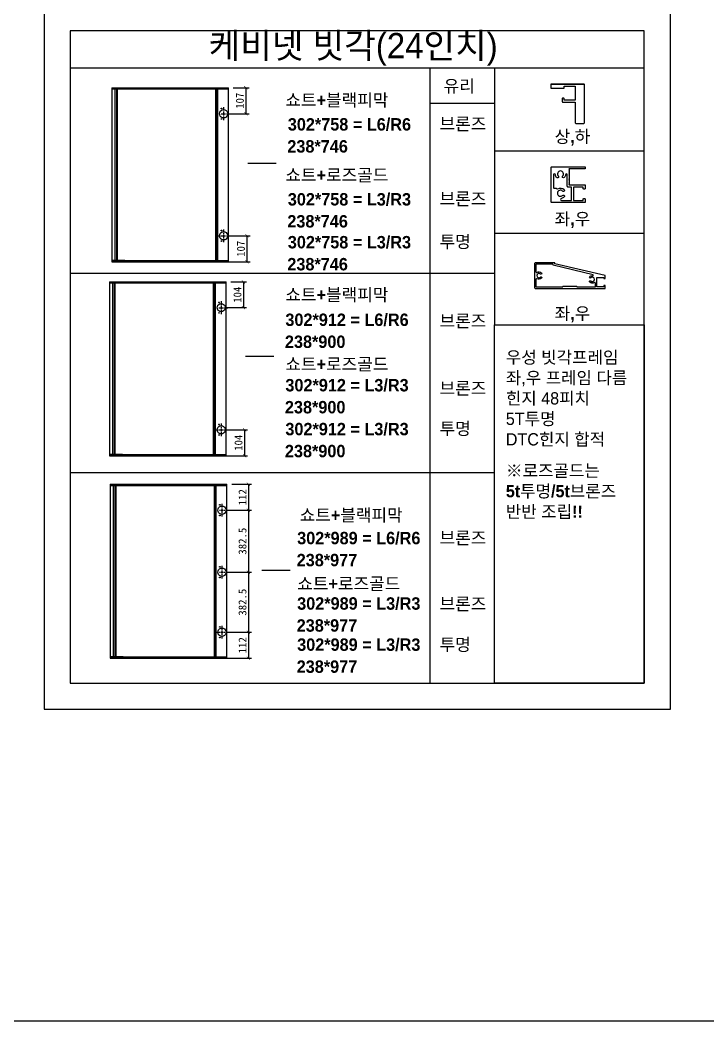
# Model space of a CAD drawing. Header units: millimetres. Extents: x -44117 to 256353, y -2095463 to 65325.
# Drawn here: x 138289 to 140465, y -1081262 to -1078095 of the extents above; entities that cross this region are included whole.
import ezdxf

# ---------------------------------------------------------------- set-up
doc = ezdxf.new("R2010")
doc.units = ezdxf.units.MM
doc.header["$LTSCALE"] = 10
doc.layers.add('PDF_Geomertry', color=7, linetype='Continuous')
doc.styles.add('MtX_Gulim', font='')
doc.styles.get('MtX_Gulim').set_extended_font_data('Gulim', bold=True)
doc.dimstyles.new('ISO-25', dxfattribs={"dimtxt": 2.5, "dimasz": 2.5, "dimexe": 1, "dimexo": 1, "dimtad": 1, "dimtxsty": 'Standard', "dimblk": 'ARCHTICK', "dimcen": 2.5, "dimadec": 0, "dimazin": 0, "dimtfac": 1, "dimtmove": 0, "dimatfit": 3, "dimfxl": 0, "dimarcsym": 0})

# ---------------------------------------------------------------- blocks, each defined once
blk = doc.blocks.new('_ArchTick')
at = {"color": 0, "linetype": 'ByBlock', "const_width": 0.15}
blk.add_lwpolyline([(-0.5, -0.5), (0.5, 0.5)], dxfattribs=at)
blk = doc.blocks.new('*D7427')
at = {"color": 0, "lineweight": -2}
for p, q in [((138956.3, -1078923.3), (139005.8, -1078923.3)), ((138995.8, -1078923.3), (138995.8, -1079005.1)), ((138940.5, -1079005.1), (139005.8, -1079005.1))]:
    blk.add_line(p, q, dxfattribs=at)
at = {"layer": 'Defpoints', "color": 0}
for p in [(138941.3, -1078923.3), (138925.5, -1079005.1), (138995.8, -1079005.1)]:
    blk.add_point(p, dxfattribs=at)
at = {"color": 0, "lineweight": -2, "xscale": 10, "yscale": 10, "zscale": 10}
for p, rotation in [((138995.8, -1078923.3), 90), ((138995.8, -1079005.1), 270)]:
    blk.add_blockref('_ArchTick', p, dxfattribs=dict(at, rotation=rotation))
at = {"color": 0, "insert": (138977.1, -1078964.2), "char_height": 25, "attachment_point": 5, "rotation": 90}
blk.add_mtext('104', dxfattribs=at)
blk = doc.blocks.new('*D7428')
at = {"color": 0, "lineweight": -2}
for p, q in [((138940.5, -1079391.5), (139009.1, -1079391.5)), ((138999.1, -1079391.5), (138999.1, -1079473.8)), ((138940.5, -1079473.8), (139009.1, -1079473.8))]:
    blk.add_line(p, q, dxfattribs=at)
at = {"layer": 'Defpoints', "color": 0}
for p in [(138925.5, -1079391.5), (138925.5, -1079473.8), (138999.1, -1079473.8)]:
    blk.add_point(p, dxfattribs=at)
at = {"color": 0, "lineweight": -2, "xscale": 10, "yscale": 10, "zscale": 10}
for p, rotation in [((138999.1, -1079391.5), 90), ((138999.1, -1079473.8), 270)]:
    blk.add_blockref('_ArchTick', p, dxfattribs=dict(at, rotation=rotation))
at = {"color": 0, "insert": (138980.4, -1079432.6), "char_height": 25, "attachment_point": 5, "rotation": 90}
blk.add_mtext('104', dxfattribs=at)
blk = doc.blocks.new('*D7429')
at = {"color": 0, "lineweight": -2}
for p, q in [((138963.9, -1078309.5), (139013.5, -1078309.5)), ((139003.5, -1078309.5), (139003.5, -1078391.3)), ((138948.1, -1078391.3), (139013.5, -1078391.3))]:
    blk.add_line(p, q, dxfattribs=at)
at = {"layer": 'Defpoints', "color": 0}
for p in [(138948.9, -1078309.5), (138933.1, -1078391.3), (139003.5, -1078391.3)]:
    blk.add_point(p, dxfattribs=at)
at = {"color": 0, "lineweight": -2, "xscale": 10, "yscale": 10, "zscale": 10}
for p, rotation in [((139003.5, -1078309.5), 90), ((139003.5, -1078391.3), 270)]:
    blk.add_blockref('_ArchTick', p, dxfattribs=dict(at, rotation=rotation))
at = {"color": 0, "insert": (138984.7, -1078350.4), "char_height": 25, "attachment_point": 5, "rotation": 90}
blk.add_mtext('107', dxfattribs=at)
blk = doc.blocks.new('*D7430')
at = {"color": 0, "lineweight": -2}
for p, q in [((138948.1, -1078777.7), (139016.7, -1078777.7)), ((139006.7, -1078777.7), (139006.7, -1078860)), ((138948.1, -1078860), (139016.7, -1078860))]:
    blk.add_line(p, q, dxfattribs=at)
at = {"layer": 'Defpoints', "color": 0}
for p in [(138933.1, -1078777.7), (138933.1, -1078860), (139006.7, -1078860)]:
    blk.add_point(p, dxfattribs=at)
at = {"color": 0, "lineweight": -2, "xscale": 10, "yscale": 10, "zscale": 10}
for p, rotation in [((139006.7, -1078777.7), 90), ((139006.7, -1078860), 270)]:
    blk.add_blockref('_ArchTick', p, dxfattribs=dict(at, rotation=rotation))
at = {"color": 0, "insert": (138988, -1078818.8), "char_height": 25, "attachment_point": 5, "rotation": 90}
blk.add_mtext('107', dxfattribs=at)
blk = doc.blocks.new('*D7431')
at = {"color": 0, "lineweight": -2}
for p, q in [((138958.9, -1079564), (139021.7, -1079564)), ((139011.7, -1079564), (139011.7, -1079645.8)), ((138943.1, -1079645.8), (139021.7, -1079645.8))]:
    blk.add_line(p, q, dxfattribs=at)
at = {"layer": 'Defpoints', "color": 0}
for p in [(138943.9, -1079564), (138928.1, -1079645.8), (139011.7, -1079645.8)]:
    blk.add_point(p, dxfattribs=at)
at = {"color": 0, "lineweight": -2, "xscale": 10, "yscale": 10, "zscale": 10}
for p, rotation in [((139011.7, -1079564), 90), ((139011.7, -1079645.8), 270)]:
    blk.add_blockref('_ArchTick', p, dxfattribs=dict(at, rotation=rotation))
at = {"color": 0, "insert": (138993, -1079604.9), "char_height": 25, "attachment_point": 5, "rotation": 90}
blk.add_mtext('112', dxfattribs=at)
blk = doc.blocks.new('*D7432')
at = {"color": 0, "lineweight": -2}
for p, q in [((138943.1, -1080032.2), (139021.7, -1080032.2)), ((139011.7, -1080032.2), (139011.7, -1080114.5)), ((138943.1, -1080114.5), (139021.7, -1080114.5))]:
    blk.add_line(p, q, dxfattribs=at)
at = {"layer": 'Defpoints', "color": 0}
for p in [(138928.1, -1080032.2), (138928.1, -1080114.5), (139011.7, -1080114.5)]:
    blk.add_point(p, dxfattribs=at)
at = {"color": 0, "lineweight": -2, "xscale": 10, "yscale": 10, "zscale": 10}
for p, rotation in [((139011.7, -1080032.2), 90), ((139011.7, -1080114.5), 270)]:
    blk.add_blockref('_ArchTick', p, dxfattribs=dict(at, rotation=rotation))
at = {"color": 0, "insert": (138993, -1080073.3), "char_height": 25, "attachment_point": 5, "rotation": 90}
blk.add_mtext('112', dxfattribs=at)
blk = doc.blocks.new('*D7433')
at = {"color": 0, "lineweight": -2}
for p, q in [((138943.1, -1079645.8), (139021.7, -1079645.8)), ((139011.7, -1079645.8), (139011.7, -1079842.1)), ((138943.1, -1079842.1), (139021.7, -1079842.1))]:
    blk.add_line(p, q, dxfattribs=at)
at = {"layer": 'Defpoints', "color": 0}
for p in [(138928.1, -1079645.8), (138928.1, -1079842.1), (139011.7, -1079842.1)]:
    blk.add_point(p, dxfattribs=at)
at = {"color": 0, "lineweight": -2, "xscale": 10, "yscale": 10, "zscale": 10}
for p, rotation in [((139011.7, -1079645.8), 90), ((139011.7, -1079842.1), 270)]:
    blk.add_blockref('_ArchTick', p, dxfattribs=dict(at, rotation=rotation))
at = {"color": 0, "insert": (138993, -1079744), "char_height": 25, "attachment_point": 5, "rotation": 90}
blk.add_mtext('382.5', dxfattribs=at)
blk = doc.blocks.new('*D7434')
at = {"color": 0, "lineweight": -2}
for p, q in [((138943.1, -1079841.9), (139021.7, -1079841.9)), ((139011.7, -1079841.9), (139011.7, -1080032.2)), ((138943.1, -1080032.2), (139021.7, -1080032.2))]:
    blk.add_line(p, q, dxfattribs=at)
at = {"layer": 'Defpoints', "color": 0}
for p in [(138928.1, -1079841.9), (138928.1, -1080032.2), (139011.7, -1080032.2)]:
    blk.add_point(p, dxfattribs=at)
at = {"color": 0, "lineweight": -2, "xscale": 10, "yscale": 10, "zscale": 10}
for p, rotation in [((139011.7, -1079841.9), 90), ((139011.7, -1080032.2), 270)]:
    blk.add_blockref('_ArchTick', p, dxfattribs=dict(at, rotation=rotation))
at = {"color": 0, "insert": (138993, -1079937.1), "char_height": 25, "attachment_point": 5, "rotation": 90}
blk.add_mtext('382.5', dxfattribs=at)

msp = doc.modelspace()

# ---------------------------------------------------------------- linework, layer by layer
for p, q in [((140263.67197, -1078129.52198), (138448.17158, -1078129.52198)), ((140263.67197, -1078247.41161), (138448.17158, -1078247.41161)), ((139969.8966, -1078297.4723), (140071.94276, -1078297.4723)), ((140048.2111, -1078422.06355), (140071.94276, -1078422.06355)), ((139790.05804, -1078508.40992), (140263.67197, -1078508.40992)), ((139099.28012, -1078549.19016), (139009.57443, -1078549.19016)), ((139790.05804, -1078769.34362), (140263.67197, -1078769.34362)), ((139091.64226, -1079159.58658), (139001.93656, -1079159.58658)), ((139144.13297, -1079837.1557), (139054.42727, -1079837.1557))]:
    msp.add_line(p, q)
at = {"color": 1}
for p, q in [((139585.84692, -1078247.41161), (139585.84692, -1080193.56941)), ((139585.84692, -1078358.41856), (139790.05804, -1078358.41856)), ((139790.05804, -1078896.90233), (138448.17158, -1078896.90233)), ((139790.05804, -1079527.44222), (138448.17158, -1079527.44222)), ((104302.82932, -1081262.30929), (196571.97618, -1081262.30929)), ((104302.82932, -1081262.30929), (196571.97618, -1081262.30929)), ((104302.82932, -1081262.30929), (196571.97618, -1081262.30929)), ((104302.82932, -1081262.30929), (196571.97618, -1081262.30929)), ((104302.82932, -1081262.30929), (196571.97618, -1081262.30929)), ((104302.82932, -1081262.30929), (196571.97618, -1081262.30929)), ((104302.82932, -1081262.30929), (196571.97618, -1081262.30929)), ((104302.82932, -1081262.30929), (196571.97618, -1081262.30929)), ((104302.82932, -1081262.30929), (196571.97618, -1081262.30929)), ((104302.82932, -1081262.30929), (196571.97618, -1081262.30929))]:
    msp.add_line(p, q, dxfattribs=at)
for points in [[(138365.64883, -1080276.09216), (140346.19471, -1080276.09216), (140346.19471, -1077475.03441), (138365.64883, -1077475.03441)], [(140263.67197, -1078247.41161), (139790.05804, -1078247.41161), (139790.05804, -1079059.82245), (140263.67197, -1079059.82245)], [(140263.67197, -1080193.56941), (139790.05804, -1080193.56941), (139790.05804, -1079059.82245), (140263.67197, -1079059.82245)]]:
    msp.add_lwpolyline(points, close=True)
msp.add_lwpolyline([(138448.17158, -1078129.52198), (138448.17158, -1080193.56941), (140263.67197, -1080193.56941), (140263.67197, -1078129.52198)])
for points in [[(140045.24464, -1078348.49538), (140010.83373, -1078348.49538), (140010.83373, -1078344.34234, 0.4142135624), (140009.05385, -1078342.56247), (140005.4941, -1078342.56247, 0.4142135624), (140003.71423, -1078344.34234), (140003.71423, -1078352.64842, 0.4142135624), (140005.4941, -1078354.4283), (140045.24464, -1078354.4283), (140045.24464, -1078419.09709, 0.4142135624), (140048.2111, -1078422.06355), (140071.94276, -1078422.06355, 0.4142135624), (140074.90922, -1078419.09709), (140074.90922, -1078300.43876, 0.4142135624), (140071.94276, -1078297.4723), (139969.8966, -1078297.4723, 0.4142135624), (139968.11673, -1078299.25218), (139968.11673, -1078308.74484, 0.4142135623), (139969.8966, -1078310.52472), (140010.83373, -1078310.52472), (140010.83373, -1078304.5918), (140045.24464, -1078304.5918), (140045.24464, -1078348.49538)], [(139920.19001, -1078862.74763, 0.4142135624), (139916.11248, -1078866.82516), (139916.11248, -1078940.22073, 0.4142135624), (139920.19001, -1078944.29826), (140139.15346, -1078944.29826, 0.4142135624), (140140.37672, -1078943.075), (140140.37672, -1078935.32769), (140135.48368, -1078935.32769), (140135.48368, -1078939.40522), (140113.87276, -1078939.40522), (140113.87276, -1078909.23149), (140135.48368, -1078909.23149), (140135.48368, -1078913.30902), (140140.37672, -1078913.30902), (140140.37672, -1078903.52295), (139981.35299, -1078866.82516), (139981.35289, -1078863.95531, 0.4179291142), (139980.12973, -1078862.74763), (139920.19001, -1078862.74763)], [(139921.00552, -1078867.64067), (139921.00552, -1078891.76155, 0.5888435535), (139924.12363, -1078893.49116, -0.348452388), (139938.72749, -1078895.14378, -1), (139935.27495, -1078898.61102, 0.6674110335), (139923.45204, -1078903.52295, 0.6674110338), (139935.27495, -1078908.43487, -1.0000000005), (139938.72749, -1078911.90211, -0.3484523877), (139924.12363, -1078913.55473, 0.5888435532), (139921.00552, -1078915.28435), (139921.00552, -1078939.40522), (140005.81818, -1078939.40522), (140005.81818, -1078938.58972, -0.4142135624), (140007.04144, -1078937.36646), (140049.44776, -1078937.36646, -0.4142135624), (140050.67102, -1078938.58972), (140050.67102, -1078939.40522), (140108.97973, -1078939.40522), (140108.97973, -1078927.51694, 0.5888435535), (140105.86161, -1078925.78732, -0.348452388), (140091.25775, -1078924.1347, -1.0000000001), (140094.7103, -1078920.66746, 0.6674110337), (140106.53321, -1078915.75554, 0.6674110335), (140094.7103, -1078910.84362, -0.9999999999), (140091.25775, -1078907.37638, -0.2013590238), (140099.73778, -1078903.93149, 0.7810459571), (140101.64086, -1078900.72482), (139975.23669, -1078870.25817), (139975.23669, -1078868.86393, 0.4142135624), (139974.01343, -1078867.64067), (139921.00552, -1078867.64067)]]:
    msp.add_lwpolyline(points, format="xyb")
for points in [[(140076.94367, -1078670.95322, -0.4142135624), (140075.2447, -1078672.65219), (139971.04111, -1078672.65219, -0.4142135624), (139969.34214, -1078670.95322), (139969.34214, -1078561.0864, -0.4142135624), (139971.04111, -1078559.38743), (140075.2447, -1078559.38743, -0.4142135624), (140076.94367, -1078561.0864), (140076.94367, -1078564.48434, -0.4142135624), (140075.2447, -1078566.18331), (140026.46787, -1078566.18331), (140025.33522, -1078567.31596), (140025.83284, -1078567.81358, -0.4142135624), (140025.83284, -1078570.21629), (140025.33522, -1078570.7139), (140025.83284, -1078571.21152, -0.4142135624), (140025.83284, -1078573.61423), (140025.33522, -1078574.11185), (140025.83284, -1078574.60946, -0.4142135624), (140025.83284, -1078577.01217), (140025.33522, -1078577.50979), (140025.83284, -1078578.00741, -0.4142135624), (140025.83284, -1078580.41011), (140025.33522, -1078580.90773), (140025.83284, -1078581.40535, -0.4142135624), (140025.83284, -1078583.80806), (140025.33522, -1078584.30567), (140025.83284, -1078584.80329, -0.4142135624), (140025.83284, -1078587.206), (140025.33522, -1078587.70362), (140025.83284, -1078588.20123, -0.4142135624), (140025.83284, -1078590.60394), (140025.33522, -1078591.10156), (140025.83284, -1078591.59918, -0.4142135624), (140025.83284, -1078594.00189), (140025.33522, -1078594.4995), (140025.83284, -1078594.99712, -0.4142135624), (140025.83284, -1078597.39983), (140025.33522, -1078597.89745), (140025.83284, -1078598.39506, -0.4142135624), (140025.83284, -1078600.79777), (140025.33522, -1078601.29539), (140025.83284, -1078601.79301, -0.4142135624), (140025.83284, -1078604.19572), (140025.33522, -1078604.69333), (140025.83284, -1078605.19095, -0.4142135624), (140025.83284, -1078607.59366), (140025.33522, -1078608.09128), (140025.83284, -1078608.58889, -0.4142135624), (140025.83284, -1078610.9916), (140025.33522, -1078611.48922), (140025.83284, -1078611.98684, -0.4142135624), (140025.83284, -1078614.38954), (140025.33522, -1078614.88716), (140026.46787, -1078616.01981), (140075.2447, -1078616.01981, -0.4142135624), (140076.94367, -1078617.71878), (140076.94367, -1078627.91261, -0.4142135624), (140075.2447, -1078629.61158), (140071.84676, -1078629.61158, -0.4142135624), (140070.14778, -1078627.91261), (140070.14778, -1078623.94834), (140040.13262, -1078623.94834), (140040.13262, -1078665.85631), (140070.14778, -1078665.85631), (140070.14778, -1078661.89204, -0.4142135624), (140071.84676, -1078660.19307), (140075.2447, -1078660.19307, -0.4142135624), (140076.94367, -1078661.89204)], [(140020.2383, -1078584.64169, 0.9336671815), (140015.06012, -1078584.286, -0.1629476092), (140010.42871, -1078593.62878, -1), (140005.6131, -1078588.83358, 0.6674110338), (139998.79098, -1078572.41287), (139998.79098, -1078572.41287, 0.6674110335), (139991.96887, -1078588.83358, -1), (139987.15326, -1078593.62878, -0.155566878), (139982.59323, -1078584.75344, 0.9202838951), (139976.13803, -1078585.29031), (139976.13803, -1078625.1691, 0.4142135624), (139977.837, -1078626.86808), (139984.39713, -1078626.86807, -0.3056194544), (139985.97214, -1078627.92993, 0.4660008128), (139990.09624, -1078629.27032, -0.348452388), (140010.37939, -1078631.56563, -1), (140005.58418, -1078636.38124, 0.6674110335), (139989.16348, -1078643.20335), (139989.16348, -1078643.20335, 0.6674110338), (140005.58418, -1078650.02547, -1), (140010.37939, -1078654.84108, -0.1555668778), (140001.50404, -1078659.4011, 0.920283895), (140002.04091, -1078665.85631), (140033.33674, -1078665.85631), (140033.33674, -1078623.94834), (140023.06992, -1078623.94834, -0.4142135624), (140020.2383, -1078621.11672)]]:
    msp.add_lwpolyline(points, format="xyb", close=True)
at = {"layer": 'PDF_Geomertry', "lineweight": 25}
for p, q in [((138590.48077, -1078855.9105), (138590.48077, -1078313.15822)), ((138594.53121, -1078313.15822), (138594.53121, -1078855.9105)), ((138596.96139, -1078309.51291), (138596.96139, -1078855.9105)), ((138614.37429, -1078313.15822), (138618.42472, -1078313.15822)), ((138618.42472, -1078313.15822), (138618.42472, -1078313.15822)), ((138620.85491, -1078855.9105), (138579.94613, -1078855.9105)), ((138579.94613, -1078855.9105), (138948.93653, -1078855.9105)), ((138618.42472, -1078855.9105), (138614.37429, -1078855.9105)), ((138582.84291, -1079469.70487), (138582.84291, -1078926.95259)), ((138586.89334, -1078926.95259), (138586.89334, -1079469.70487)), ((138589.32353, -1078923.30728), (138589.32353, -1079469.70487)), ((138606.73642, -1078926.95259), (138610.78686, -1078926.95259)), ((138610.78686, -1078926.95259), (138610.78686, -1078926.95259)), ((138613.21704, -1079469.70487), (138572.30827, -1079469.70487)), ((138572.30827, -1079469.70487), (138941.29866, -1079469.70487)), ((138610.78686, -1079469.70487), (138606.73642, -1079469.70487)), ((138585.40651, -1080110.40631), (138585.40651, -1079567.65403)), ((138589.45694, -1079567.65403), (138589.45694, -1080110.40631)), ((138591.88713, -1079564.00872), (138591.88713, -1080110.40631)), ((138609.30003, -1079567.65403), (138613.35046, -1079567.65403)), ((138613.35046, -1079567.65403), (138613.35046, -1079567.65403)), ((138615.78065, -1080110.40631), (138574.87187, -1080110.40631)), ((138574.87187, -1080110.40631), (138943.86226, -1080110.40631)), ((138613.35046, -1080110.40631), (138609.30003, -1080110.40631))]:
    msp.add_line(p, q, dxfattribs=at)
for points in [[(138579.94593, -1078309.51291), (138948.93653, -1078309.51291)], [(138579.94593, -1078313.15822), (138948.93653, -1078313.15822)], [(138948.93668, -1078859.96093), (138579.94613, -1078859.96093), (138948.93653, -1078859.96093), (138948.93653, -1078309.51281)], [(138579.94613, -1078309.51291), (138579.94613, -1078859.96093)], [(138908.0276, -1078309.51291), (138908.0276, -1078855.91071)], [(138933.14003, -1078371.07871), (138933.14003, -1078381.20469)], [(138925.44424, -1078391.33066), (138927.46945, -1078391.33066)], [(138929.0896, -1078391.33066), (138938.40553, -1078391.33066)], [(138933.14003, -1078382.82488), (138933.14003, -1078384.84999)], [(138933.14003, -1078386.87521), (138933.14003, -1078396.19114)], [(138933.14003, -1078397.81133), (138933.14003, -1078399.83645)], [(138933.14003, -1078401.86166), (138933.14003, -1078411.58262)], [(138940.43069, -1078391.33066), (138942.45591, -1078391.33066)], [(138944.0761, -1078391.33066), (138954.20208, -1078391.33066)], [(138948.93653, -1078859.96093), (138948.93653, -1078777.73806), (138948.93653, -1078614.50716), (138948.93653, -1078433.04974)], [(138933.14003, -1078757.4861), (138933.14003, -1078767.61208)], [(138913.69812, -1078777.73806), (138923.8241, -1078777.73806)], [(138925.44424, -1078777.73806), (138927.46945, -1078777.73806)], [(138929.0896, -1078777.73806), (138938.40553, -1078777.73806)], [(138933.14003, -1078769.23217), (138933.14003, -1078771.25749)], [(138933.14003, -1078773.2826), (138933.14003, -1078782.59853)], [(138933.14003, -1078784.21862), (138933.14003, -1078786.24394)], [(138933.14003, -1078787.86403), (138933.14003, -1078797.99001)], [(138940.43069, -1078777.73806), (138942.45591, -1078777.73806)], [(138944.0761, -1078777.73806), (138954.20208, -1078777.73806)], [(138572.30806, -1078923.30728), (138941.29866, -1078923.30728)], [(138572.30806, -1078926.95259), (138941.29866, -1078926.95259)], [(138941.29882, -1079473.75531), (138572.30827, -1079473.75531), (138941.29866, -1079473.75531), (138941.29866, -1078923.30718)], [(138572.30827, -1078923.30728), (138572.30827, -1079473.75531)], [(138900.38973, -1078923.30728), (138900.38973, -1079469.70508)], [(138917.80637, -1079005.12504), (138919.83159, -1079005.12504)], [(138921.45173, -1079005.12504), (138930.76766, -1079005.12504)], [(138925.50216, -1078984.87308), (138925.50216, -1078994.99906)], [(138925.50216, -1078996.61925), (138925.50216, -1078998.64437)], [(138925.50216, -1079000.66958), (138925.50216, -1079009.98551)], [(138925.50216, -1079011.60571), (138925.50216, -1079013.63082)], [(138932.79283, -1079005.12504), (138934.81804, -1079005.12504)], [(138936.43824, -1079005.12504), (138946.56421, -1079005.12504)], [(138925.50216, -1079015.65604), (138925.50216, -1079025.37699)], [(138941.29866, -1079473.75531), (138941.29866, -1079391.53243), (138941.29866, -1079228.30154), (138941.29866, -1079046.84411)], [(138906.06026, -1079391.53243), (138916.18623, -1079391.53243)], [(138917.80637, -1079391.53243), (138919.83159, -1079391.53243)], [(138921.45173, -1079391.53243), (138930.76766, -1079391.53243)], [(138925.50216, -1079371.28048), (138925.50216, -1079381.40645)], [(138925.50216, -1079383.02654), (138925.50216, -1079385.05186)], [(138925.50216, -1079387.07697), (138925.50216, -1079396.39291)], [(138932.79283, -1079391.53243), (138934.81804, -1079391.53243)], [(138936.43824, -1079391.53243), (138946.56421, -1079391.53243)], [(138925.50216, -1079398.013), (138925.50216, -1079400.03831)], [(138925.50216, -1079401.6584), (138925.50216, -1079411.78438)], [(138574.87167, -1079564.00872), (138943.86226, -1079564.00872)], [(138574.87167, -1079567.65403), (138943.86226, -1079567.65403)], [(138943.86242, -1080114.45674), (138574.87187, -1080114.45674), (138943.86226, -1080114.45674), (138943.86226, -1079564.00862)], [(138574.87187, -1079564.00872), (138574.87187, -1080114.45674)], [(138902.95334, -1079564.00872), (138902.95334, -1080110.40652)], [(138920.36998, -1079645.82647), (138922.39519, -1079645.82647)], [(138924.01533, -1079645.82647), (138933.33127, -1079645.82647)], [(138928.06577, -1079625.57452), (138928.06577, -1079635.7005)], [(138928.06577, -1079637.32069), (138928.06577, -1079639.3458)], [(138928.06577, -1079641.37102), (138928.06577, -1079650.68695)], [(138935.35643, -1079645.82647), (138937.38165, -1079645.82647)], [(138939.00184, -1079645.82647), (138949.12781, -1079645.82647)], [(138928.06577, -1079652.30714), (138928.06577, -1079654.33226)], [(138928.06577, -1079656.35747), (138928.06577, -1079666.07843)], [(138943.86226, -1080114.45674), (138943.86226, -1080032.23387), (138943.86226, -1079869.00297), (138943.86226, -1079687.54555)], [(138928.06577, -1079821.64763), (138928.06577, -1079831.77361)], [(138928.06577, -1079833.3938), (138928.06577, -1079835.41891)], [(138928.06577, -1079837.44413), (138928.06577, -1079846.76006)], [(138920.36998, -1079841.89958), (138922.39519, -1079841.89958)], [(138924.01533, -1079841.89958), (138933.33127, -1079841.89958)], [(138928.06577, -1079848.38025), (138928.06577, -1079850.40537)], [(138928.06577, -1079852.43058), (138928.06577, -1079862.15154)], [(138935.35643, -1079841.89958), (138937.38165, -1079841.89958)], [(138939.00184, -1079841.89958), (138949.12781, -1079841.89958)], [(138928.06577, -1080011.98191), (138928.06577, -1080022.10789)], [(138928.06577, -1080023.72798), (138928.06577, -1080025.7533)], [(138928.06577, -1080027.77841), (138928.06577, -1080037.09434)], [(138908.62386, -1080032.23387), (138918.74983, -1080032.23387)], [(138920.36998, -1080032.23387), (138922.39519, -1080032.23387)], [(138924.01533, -1080032.23387), (138933.33127, -1080032.23387)], [(138928.06577, -1080038.71443), (138928.06577, -1080040.73975)], [(138928.06577, -1080042.35984), (138928.06577, -1080052.48582)], [(138935.35643, -1080032.23387), (138937.38165, -1080032.23387)], [(138939.00184, -1080032.23387), (138949.12781, -1080032.23387)]]:
    msp.add_lwpolyline(points, dxfattribs=at)
for points in [[(138910.86286, -1078313.15822), (138910.86286, -1078855.9105), (138914.91329, -1078855.9105), (138914.91329, -1078313.15822), (138910.86286, -1078313.15822)], [(138920.17869, -1078391.33066), (138920.98878, -1078387.28023), (138922.60893, -1078383.63493), (138925.44419, -1078380.79967), (138929.08954, -1078379.17947), (138933.13992, -1078378.36943), (138937.1903, -1078379.17947), (138940.83566, -1078380.79967), (138943.67097, -1078383.63493), (138945.69614, -1078387.28023), (138946.50624, -1078391.33066), (138945.69614, -1078395.3811), (138943.67097, -1078399.0264), (138940.83566, -1078401.86166), (138937.1903, -1078403.88688), (138933.13992, -1078404.2919), (138929.08954, -1078403.88688), (138925.44419, -1078401.86166), (138922.60893, -1078399.0264), (138920.98878, -1078395.3811), (138920.17869, -1078391.33066)], [(138925.03937, -1078374.72412), (138925.44439, -1078373.91408), (138926.25449, -1078373.50905), (138927.06459, -1078373.91408), (138927.46961, -1078374.72412), (138927.06459, -1078375.53417), (138926.25449, -1078375.93919), (138925.44439, -1078375.53417), (138925.03937, -1078374.72412)], [(138925.03937, -1078408.34233), (138925.44439, -1078407.53229), (138926.25449, -1078407.12727), (138927.06459, -1078407.53229), (138927.46961, -1078408.34233), (138927.06459, -1078409.15238), (138926.25449, -1078409.15238), (138925.44439, -1078409.15238), (138925.03937, -1078408.34233)], [(138925.03937, -1078761.13131), (138925.44439, -1078760.32126), (138926.25449, -1078759.91624), (138927.06459, -1078760.32126), (138927.46961, -1078761.13131), (138927.06459, -1078761.94135), (138926.25449, -1078761.94135), (138925.44439, -1078761.94135), (138925.03937, -1078761.13131)], [(138920.17869, -1078777.73806), (138920.98878, -1078773.68762), (138922.60893, -1078770.04222), (138925.44419, -1078767.20706), (138929.08954, -1078765.18194), (138933.13992, -1078764.77672), (138937.1903, -1078765.18194), (138940.83566, -1078767.20706), (138943.67097, -1078770.04222), (138945.69614, -1078773.68762), (138946.50624, -1078777.73806), (138945.69614, -1078781.78849), (138943.67097, -1078785.4339), (138940.83566, -1078788.26905), (138937.1903, -1078790.29417), (138933.13992, -1078790.6994), (138929.08954, -1078790.29417), (138925.44419, -1078788.26905), (138922.60893, -1078785.4339), (138920.98878, -1078781.78849), (138920.17869, -1078777.73806)], [(138925.03937, -1078794.3446), (138925.44439, -1078793.93958), (138926.25449, -1078793.53455), (138927.06459, -1078793.93958), (138927.46961, -1078794.3446), (138927.06459, -1078795.15464), (138926.25449, -1078795.55967), (138925.44439, -1078795.15464), (138925.03937, -1078794.3446)], [(138903.225, -1078926.95259), (138903.225, -1079469.70487), (138907.27543, -1079469.70487), (138907.27543, -1078926.95259), (138903.225, -1078926.95259)], [(138912.54082, -1079005.12504), (138913.35092, -1079001.0746), (138914.97106, -1078997.4293), (138917.80632, -1078994.59404), (138921.45168, -1078992.97384), (138925.50206, -1078992.1638), (138929.55244, -1078992.97384), (138933.1978, -1078994.59404), (138936.03311, -1078997.4293), (138938.05828, -1079001.0746), (138938.86837, -1079005.12504), (138938.05828, -1079009.17547), (138936.03311, -1079012.82077), (138933.1978, -1079015.65604), (138929.55244, -1079017.68125), (138925.50206, -1079018.08627), (138921.45168, -1079017.68125), (138917.80632, -1079015.65604), (138914.97106, -1079012.82077), (138913.35092, -1079009.17547), (138912.54082, -1079005.12504)], [(138917.40151, -1078988.51849), (138917.80653, -1078987.70845), (138918.61663, -1078987.30343), (138919.42672, -1078987.70845), (138919.83174, -1078988.51849), (138919.42672, -1078989.32854), (138918.61663, -1078989.73356), (138917.80653, -1078989.32854), (138917.40151, -1078988.51849)], [(138917.40151, -1079022.13671), (138917.80653, -1079021.32666), (138918.61663, -1079020.92164), (138919.42672, -1079021.32666), (138919.83174, -1079022.13671), (138919.42672, -1079022.94675), (138918.61663, -1079022.94675), (138917.80653, -1079022.94675), (138917.40151, -1079022.13671)], [(138912.54082, -1079391.53243), (138913.35092, -1079387.482), (138914.97106, -1079383.83659), (138917.80632, -1079381.00143), (138921.45168, -1079378.97632), (138925.50206, -1079378.57109), (138929.55244, -1079378.97632), (138933.1978, -1079381.00143), (138936.03311, -1079383.83659), (138938.05828, -1079387.482), (138938.86837, -1079391.53243), (138938.05828, -1079395.58286), (138936.03311, -1079399.22827), (138933.1978, -1079402.06343), (138929.55244, -1079404.08854), (138925.50206, -1079404.49377), (138921.45168, -1079404.08854), (138917.80632, -1079402.06343), (138914.97106, -1079399.22827), (138913.35092, -1079395.58286), (138912.54082, -1079391.53243)], [(138917.40151, -1079374.92568), (138917.80653, -1079374.11563), (138918.61663, -1079373.71061), (138919.42672, -1079374.11563), (138919.83174, -1079374.92568), (138919.42672, -1079375.73572), (138918.61663, -1079375.73572), (138917.80653, -1079375.73572), (138917.40151, -1079374.92568)], [(138917.40151, -1079408.13897), (138917.80653, -1079407.73395), (138918.61663, -1079407.32893), (138919.42672, -1079407.73395), (138919.83174, -1079408.13897), (138919.42672, -1079408.94902), (138918.61663, -1079409.35404), (138917.80653, -1079408.94902), (138917.40151, -1079408.13897)], [(138905.7886, -1079567.65403), (138905.7886, -1080110.40631), (138909.83903, -1080110.40631), (138909.83903, -1079567.65403), (138905.7886, -1079567.65403)], [(138915.10443, -1079645.82647), (138915.91452, -1079641.77604), (138917.53466, -1079638.13074), (138920.36993, -1079635.29548), (138924.01528, -1079633.67528), (138928.06566, -1079632.86524), (138932.11604, -1079633.67528), (138935.7614, -1079635.29548), (138938.59671, -1079638.13074), (138940.62188, -1079641.77604), (138941.43197, -1079645.82647), (138940.62188, -1079649.87691), (138938.59671, -1079653.52221), (138935.7614, -1079656.35747), (138932.11604, -1079658.38269), (138928.06566, -1079658.78771), (138924.01528, -1079658.38269), (138920.36993, -1079656.35747), (138917.53466, -1079653.52221), (138915.91452, -1079649.87691), (138915.10443, -1079645.82647)], [(138919.96511, -1079629.21993), (138920.37013, -1079628.40989), (138921.18023, -1079628.00486), (138921.99032, -1079628.40989), (138922.39535, -1079629.21993), (138921.99032, -1079630.02998), (138921.18023, -1079630.435), (138920.37013, -1079630.02998), (138919.96511, -1079629.21993)], [(138919.96511, -1079662.83814), (138920.37013, -1079662.0281), (138921.18023, -1079661.62308), (138921.99032, -1079662.0281), (138922.39535, -1079662.83814), (138921.99032, -1079663.64819), (138921.18023, -1079663.64819), (138920.37013, -1079663.64819), (138919.96511, -1079662.83814)], [(138915.10443, -1079841.89958), (138915.91452, -1079837.84915), (138917.53466, -1079834.20385), (138920.36993, -1079831.36858), (138924.01528, -1079829.74839), (138928.06566, -1079828.93835), (138932.11604, -1079829.74839), (138935.7614, -1079831.36858), (138938.59671, -1079834.20385), (138940.62188, -1079837.84915), (138941.43197, -1079841.89958), (138940.62188, -1079845.95001), (138938.59671, -1079849.59532), (138935.7614, -1079852.43058), (138932.11604, -1079854.4558), (138928.06566, -1079854.86082), (138924.01528, -1079854.4558), (138920.36993, -1079852.43058), (138917.53466, -1079849.59532), (138915.91452, -1079845.95001), (138915.10443, -1079841.89958)], [(138919.96511, -1079825.29304), (138920.37013, -1079824.48299), (138921.18023, -1079824.07797), (138921.99032, -1079824.48299), (138922.39535, -1079825.29304), (138921.99032, -1079826.10309), (138921.18023, -1079826.50811), (138920.37013, -1079826.10309), (138919.96511, -1079825.29304)], [(138919.96511, -1079858.91125), (138920.37013, -1079858.10121), (138921.18023, -1079857.69618), (138921.99032, -1079858.10121), (138922.39535, -1079858.91125), (138921.99032, -1079859.7213), (138921.18023, -1079859.7213), (138920.37013, -1079859.7213), (138919.96511, -1079858.91125)], [(138915.10443, -1080032.23387), (138915.91452, -1080028.18343), (138917.53466, -1080024.53803), (138920.36993, -1080021.70287), (138924.01528, -1080019.67775), (138928.06566, -1080019.27253), (138932.11604, -1080019.67775), (138935.7614, -1080021.70287), (138938.59671, -1080024.53803), (138940.62188, -1080028.18343), (138941.43197, -1080032.23387), (138940.62188, -1080036.2843), (138938.59671, -1080039.92971), (138935.7614, -1080042.76487), (138932.11604, -1080044.78998), (138928.06566, -1080045.19521), (138924.01528, -1080044.78998), (138920.36993, -1080042.76487), (138917.53466, -1080039.92971), (138915.91452, -1080036.2843), (138915.10443, -1080032.23387)], [(138919.96511, -1080015.62712), (138920.37013, -1080014.81707), (138921.18023, -1080014.41205), (138921.99032, -1080014.81707), (138922.39535, -1080015.62712), (138921.99032, -1080016.43716), (138921.18023, -1080016.43716), (138920.37013, -1080016.43716), (138919.96511, -1080015.62712)], [(138919.96511, -1080048.84041), (138920.37013, -1080048.43539), (138921.18023, -1080048.03036), (138921.99032, -1080048.43539), (138922.39535, -1080048.84041), (138921.99032, -1080049.65045), (138921.18023, -1080050.05548), (138920.37013, -1080049.65045), (138919.96511, -1080048.84041)]]:
    msp.add_lwpolyline(points, close=True, dxfattribs=at)

# ---------------------------------------------------------------- texts
at = {"linetype": 'Continuous', "style": 'MtX_Gulim'}
for s, height, p in [('유리', 39.271262, (139629.05215, -1078323.45891)), ('쇼트+블랙피막', 39.271262, (139128.58173, -1078367.83013)), ('302*758 = L6/R6', 39.2712622, (139136.21959, -1078444.65984)), ('브론즈', 39.271262, (139616.33965, -1078442.95639)), ('상,하', 39.271262, (139980.25224, -1078483.42856)), ('쇼트+로즈골드', 39.271262, (139128.58173, -1078604.97078)), ('302*758 = L3/R3', 39.2712622, (139136.21959, -1078681.80049)), ('브론즈', 39.271262, (139616.33965, -1078680.25635)), ('좌,우', 39.271262, (139980.25224, -1078744.07911)), ('302*758 = L3/R3', 39.2712622, (139136.21959, -1078817.49909)), ('투명', 39.271262, (139616.33965, -1078815.85632)), ('쇼트+블랙피막', 39.271262, (139128.58173, -1078983.63291)), ('좌,우', 39.271262, (139980.25224, -1079042.87156)), ('302*912 = L6/R6', 39.2712622, (139128.58173, -1079063.00288)), ('브론즈', 39.271262, (139616.33965, -1079066.71628)), ('쇼트+로즈골드', 39.271262, (139128.58173, -1079203.46862)), ('302*912 = L3/R3', 39.2712622, (139128.58173, -1079270.03043)), ('브론즈', 39.271262, (139616.33965, -1079279.60824)), ('302*912 = L3/R3', 39.2712622, (139128.58173, -1079408.88481)), ('투명', 39.271262, (139616.33965, -1079407.47902)), ('쇼트+블랙피막', 39.271262, (139173.75137, -1079681.0252)), ('브론즈', 39.271262, (139616.33965, -1079753.12336)), ('302*989 = L6/R6', 39.2712622, (139165.83633, -1079753.79284)), ('쇼트+로즈골드', 39.271262, (139166.2231, -1079897.97819)), ('302*989 = L3/R3', 39.2712622, (139165.83633, -1079960.8204)), ('브론즈', 39.271262, (139616.33965, -1079961.86257)), ('302*989 = L3/R3', 39.2712622, (139165.83633, -1080090.99637)), ('투명', 39.271262, (139616.33965, -1080090.9029))]:
    msp.add_text(s, height=height, dxfattribs=at).set_placement(p)
at = {"color": 242, "linetype": 'Continuous', "true_color": 0xcd2027, "style": 'MtX_Gulim'}
for s, p in [('238*746', (139134.75767, -1078514.25961)), ('238*746', (139134.75767, -1078751.40026)), ('238*746', (139134.75767, -1078887.09886)), ('238*900', (139127.1198, -1079132.60265)), ('238*900', (139127.1198, -1079339.6302)), ('238*900', (139127.1198, -1079478.48458)), ('238*977', (139164.3744, -1079823.39261)), ('238*977', (139164.3744, -1080030.42016)), ('238*977', (139164.3744, -1080160.59614))]:
    msp.add_text(s, height=39.271262, dxfattribs=at).set_placement(p)
at = {"attachment_point": 1}
for s, width, gutter_width, heights, insert, char_height in [('{\\fGulim|b0|i0|c129|p50;케비넷 빗각(24인치)}', 1882.7812357, 7.11596, [-100.28675], (138885.71864, -1078136.03975), 79.6987856), ('{\\f굴림|b0|i0|c129|p50;우성 빗각프레임\\P좌,우 프레임 다름\\P힌지 48피치\\P5T투명\\PDTC힌지 합적}', 11769.5052121, 151.36626, [-309.9654], (139825.87001, -1079142.78753), 38.9227538), ('{\\f굴림|b1|i0|c129|p50;\\C1;※로즈골드는\\P5t투명/5t브론즈\\P반반 조립!!}', 11769.5052121, 151.36626, [-176.54249], (139825.87001, -1079501.40716), 38.9227538)]:
    msp.add_mtext_dynamic_manual_height_columns(s, width=width, gutter_width=gutter_width, heights=heights, dxfattribs=dict(at, insert=insert, char_height=char_height))

# ---------------------------------------------------------------- dimensions: what is measured, and where the dimension line sits
for base, p1, p2, text, picture, middle in [((139003.48743, -1078391.33066), (138948.93653, -1078309.51291), (138933.14003, -1078391.33066), '107', '*D7429', (138984.73743, -1078350.42179)), ((139006.74188, -1078859.96093), (138933.14003, -1078777.73806), (138933.14003, -1078859.96093), '107', '*D7430', (138987.99188, -1078818.84949)), ((138995.84956, -1079005.12504), (138941.29866, -1078923.30728), (138925.50216, -1079005.12504), '104', '*D7427', (138977.09956, -1078964.21616)), ((138999.10402, -1079473.75531), (138925.50216, -1079391.53243), (138925.50216, -1079473.75531), '104', '*D7428', (138980.35402, -1079432.64387)), ((139011.74188, -1079645.82647), (138943.86226, -1079564.00872), (138928.06577, -1079645.82647), '112', '*D7431', (138992.99188, -1079604.9176)), ((139011.74188, -1079842.10209), (138928.06577, -1079645.82647), (138928.06577, -1079842.10209), '382.5', '*D7433', (138992.99188, -1079743.96428)), ((139011.74188, -1080032.23387), (138928.06577, -1079841.89958), (138928.06577, -1080032.23387), '382.5', '*D7434', (138992.99188, -1079937.06672)), ((139011.74188, -1080114.45674), (138928.06577, -1080032.23387), (138928.06577, -1080114.45674), '112', '*D7432', (138992.99188, -1080073.3453))]:
    dim = msp.add_linear_dim(base=base, p1=p1, p2=p2, angle=90, text=text, dimstyle='ISO-25', override={"dimscale": 10, "dimasz": 1, "dimexo": 1.5, "dimtxsty": 'Standard'})
    dim.commit()
    dim.dimension.update_dxf_attribs({"geometry": picture, "text_midpoint": middle})

doc.saveas('drawing.dxf')
